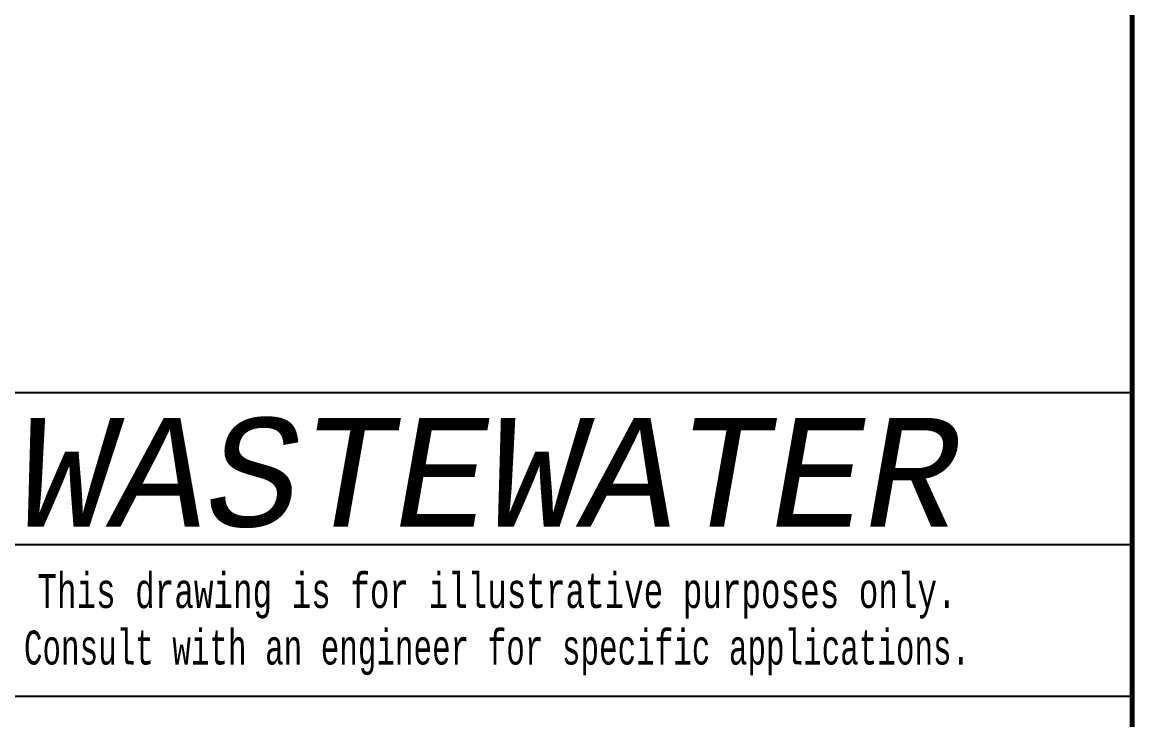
# Model space of a CAD drawing. Extents: x -63 to 400, y -73 to 137.
# Drawn here: x 15.37 to 21.51, y 4.68 to 8.53 of the extents above; entities that cross this region are included whole.
import ezdxf
from ezdxf.enums import TextEntityAlignment as Align

# ---------------------------------------------------------------- set-up
doc = ezdxf.new("R2010")
doc.units = 0
doc.header["$MEASUREMENT"] = 0
doc.layers.add('1', color=7, linetype='Continuous')
doc.styles.get("Standard").update_dxf_attribs({"font": 'monotxt.shx'})

msp = doc.modelspace()

# ---------------------------------------------------------------- linework, layer by layer
at = {"layer": '1', "color": 5, "linetype": 'Continuous'}
for p, q in [((21.5, 6.4847), (14.4702, 6.4847)), ((21.5, 5.6458), (14.4702, 5.6458)), ((21.5, 4.8069), (14.4702, 4.8069))]:
    msp.add_line(p, q, dxfattribs=at)
at = {"layer": '1', "color": 5, "linetype": 'Continuous', "const_width": 0.0275}
msp.add_lwpolyline([(21.5, 16.5), (21.5, 0.5)], dxfattribs=at)

# ---------------------------------------------------------------- texts
at = {"layer": '1', "color": 5, "linetype": 'Continuous', "oblique": 10}
msp.add_text('WASTEWATER', height=0.6, dxfattribs=at).set_placement((17.9074, 6.0465), align=Align.MIDDLE_CENTER)
at = {"layer": '1', "color": 5, "linetype": 'Continuous'}
for s, width, p in [('This drawing is for illustrative purposes only.', 0.665498, (17.9919, 5.2968)), ('Consult with an engineer for specific applications.', 0.631338, (17.9919, 4.9843))]:
    msp.add_text(s, height=0.1875, dxfattribs=dict(at, width=width)).set_placement(p, align=Align.CENTER)

doc.saveas('drawing.dxf')
